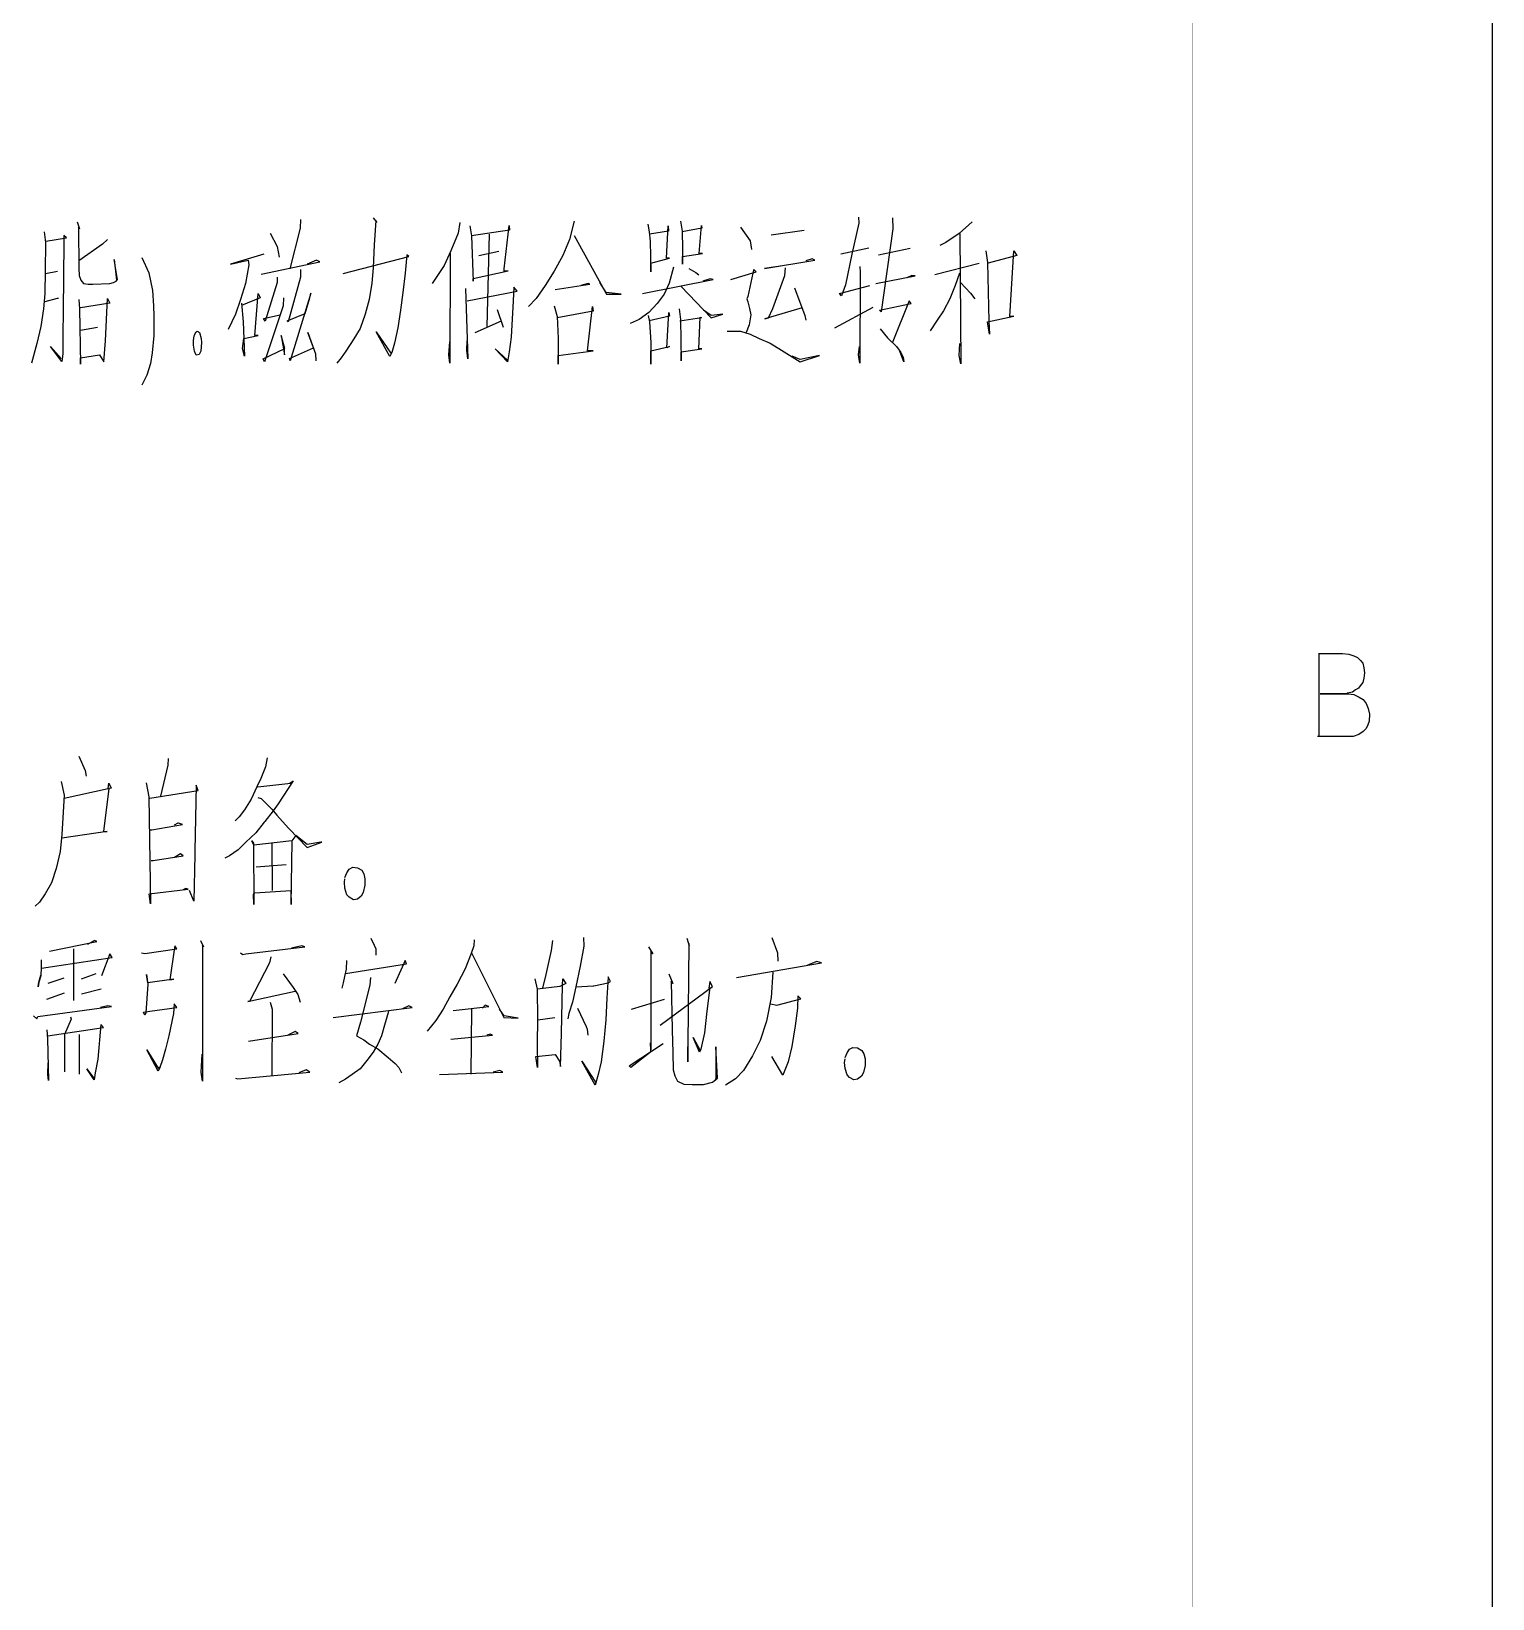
# Model space of a CAD drawing. Extents: x 0 to 8410, y 0 to 11890.
# Drawn here: x 7923 to 8410, y 9356 to 9878 of the extents above; entities that cross this region are included whole.
import ezdxf

# ---------------------------------------------------------------- set-up
doc = ezdxf.new("R2010")
doc.units = 0
doc.header["$MEASUREMENT"] = 0
doc.layers.add('6', color=7, linetype='Continuous')
doc.layers.add('8', color=7, linetype='Continuous')

# ---------------------------------------------------------------- blocks, each defined once
blk = doc.blocks.new('BLKENT714')
at = {"layer": '8', "color": 15, "linetype": 'Continuous'}
blk.add_line((8410, 0), (8410, 11890), dxfattribs=at)
at = {"layer": '8', "color": 2, "linetype": 'Continuous'}
for p, q in [((8351.99, 9670.84), (8359.95, 9670.84)), ((8352.18, 9643.13), (8352.18, 9670.84)), ((8359.95, 9670.84), (8362.06, 9670.57)), ((8362.06, 9670.57), (8363.71, 9670)), ((8363.71, 9670), (8364.99, 9669.45)), ((8364.99, 9669.45), (8365.99, 9668.46)), ((8365.99, 9668.46), (8366.73, 9667.63)), ((8366.73, 9667.63), (8367.09, 9666.09)), ((8367.09, 9666.09), (8367.27, 9664.4)), ((8366.73, 9661.19), (8365.9, 9660.06)), ((8367.09, 9662.58), (8366.73, 9661.19)), ((8367.27, 9664.4), (8367.09, 9662.58)), ((8361.33, 9657.4), (8352.54, 9657.4)), ((8352.54, 9657.4), (8361.97, 9657.4)), ((8361.6, 9657.55), (8361.33, 9657.4)), ((8363.25, 9657.97), (8361.6, 9657.55)), ((8361.97, 9657.4), (8363.71, 9657.13)), ((8364.35, 9658.67), (8363.25, 9657.97)), ((8363.71, 9657.13), (8365.54, 9656.28)), ((8365.26, 9659.22), (8364.35, 9658.67)), ((8365.9, 9660.06), (8365.26, 9659.22)), ((8365.54, 9656.28), (8366.82, 9655.44)), ((8366.82, 9655.44), (8367.82, 9654.19)), ((8367.82, 9654.19), (8368.56, 9652.5)), ((8368.56, 9652.5), (8368.92, 9650.55)), ((8368.92, 9650.55), (8368.83, 9648.31)), ((8366.91, 9644.81), (8365.44, 9643.83)), ((8367.82, 9645.78), (8366.91, 9644.81)), ((8368.46, 9647.05), (8367.82, 9645.78)), ((8368.83, 9648.31), (8368.46, 9647.05)), ((8363.52, 9643.13), (8351.63, 9643.13)), ((8365.44, 9643.83), (8363.52, 9643.13))]:
    blk.add_line(p, q, dxfattribs=at)
at = {"layer": '8', "color": 7, "linetype": 'Continuous', "const_width": 0.03}
blk.add_lwpolyline([(8310, 100), (8310, 11790)], dxfattribs=at)
blk = doc.blocks.new('BLKENT759')
at = {"layer": '8', "color": 2, "linetype": 'Continuous'}
for p, q in [((7938.39, 9814.62), (7939.17, 9812.27)), ((7939.17, 9812.27), (7938.78, 9812.86)), ((7938.78, 9812.86), (7938.91, 9799.13)), ((8012.64, 9812.47), (8009.24, 9798.94)), ((8012.77, 9815.41), (8012.64, 9812.47)), ((8036.95, 9816), (8038.26, 9814.43)), ((8037.87, 9815.02), (8037.34, 9806.98)), ((8038.26, 9814.43), (8037.87, 9815.02)), ((8065.84, 9814.43), (8065.32, 9810.9)), ((8069.24, 9813.25), (8069.76, 9809.92)), ((8082.44, 9811.88), (8069.76, 9809.92)), ((8080.61, 9798.94), (8082.31, 9813.45)), ((8082.31, 9813.45), (8082.44, 9811.88)), ((8104.01, 9814.82), (8102.44, 9808.74)), ((8128.46, 9813.84), (8128.98, 9811.29)), ((8134.73, 9802.47), (8135.25, 9813.25)), ((8135.25, 9813.25), (8135.38, 9811.49)), ((8139.44, 9814.82), (8139.96, 9811.49)), ((8146.49, 9812.47), (8139.96, 9811.29)), ((8145.58, 9804.04), (8146.36, 9813.45)), ((8146.36, 9813.45), (8146.49, 9812.47)), ((8159.44, 9812.86), (8162.57, 9808.35)), ((8169.63, 9810.31), (8180.61, 9811.88)), ((8198.78, 9814.23), (8196.43, 9803.84)), ((8198.65, 9816.19), (8198.78, 9814.23)), ((8210.15, 9812.27), (8206.23, 9784.62)), ((8210.02, 9816), (8210.15, 9812.27)), ((8236.56, 9814.62), (8232.25, 9810.7)), ((7927.41, 9811.29), (7927.8, 9807.76)), ((7927.8, 9807.76), (7927.67, 9798.15)), ((7927.93, 9808.15), (7934.86, 9809.33)), ((7933.95, 9807.76), (7933.68, 9785.02)), ((7934.86, 9809.33), (7933.95, 9810.12)), ((7933.95, 9810.12), (7933.95, 9807.76)), ((7946.76, 9807.17), (7938.91, 9801.68)), ((7948.46, 9808.74), (7946.76, 9807.17)), ((8002.7, 9810.9), (8005.06, 9806.39)), ((8005.06, 9806.39), (8005.71, 9802.86)), ((8037.34, 9806.98), (8036.95, 9799.33)), ((8065.32, 9810.9), (8062.84, 9805.02)), ((8069.76, 9809.92), (8070.29, 9794.82)), ((8075.65, 9810.51), (8074.86, 9779.72)), ((8102.44, 9808.74), (8100.22, 9803.45)), ((8104.01, 9810.12), (8114.73, 9790.51)), ((8128.98, 9811.29), (8129.24, 9808.15)), ((8135.38, 9811.49), (8129.11, 9810.51)), ((8129.24, 9808.15), (8129.5, 9797.96)), ((8139.96, 9811.49), (8140.09, 9805.61)), ((8162.57, 9808.35), (8163.1, 9805.41)), ((8227.8, 9807.76), (8225.84, 9806.78)), ((8232.25, 9810.7), (8227.8, 9807.76)), ((8232.51, 9810.7), (8232.77, 9767.37)), ((7951.85, 9795.41), (7950.68, 9802.08)), ((7950.68, 9802.08), (7951.46, 9795.21)), ((7959.89, 9802.79), (7962.25, 9797.59)), ((8000.61, 9803.84), (7989.5, 9800.51)), ((7989.5, 9800.51), (7995.38, 9801.88)), ((7995.38, 9801.88), (7995.52, 9800.31)), ((7999.7, 9797.17), (8019.18, 9801.29)), ((8018.13, 9801.88), (8014.99, 9800.51)), ((8018.78, 9801.49), (8018.13, 9801.88)), ((8019.18, 9801.29), (8018.78, 9801.49)), ((8027.02, 9797.37), (8048.85, 9803.06)), ((8048.19, 9803.64), (8047.67, 9797.57)), ((8048.85, 9803.06), (8048.19, 9803.64)), ((8062.84, 9805.02), (8060.61, 9800.12)), ((8062.7, 9804.23), (8062.57, 9767.57)), ((8072.25, 9803.45), (8078.91, 9804.82)), ((8100.22, 9803.45), (8097.34, 9798.15)), ((8129.5, 9800.9), (8135.78, 9802.47)), ((8135.78, 9802.47), (8134.73, 9802.47)), ((8140.09, 9805.61), (8140.09, 9800.51)), ((8140.09, 9803.06), (8146.76, 9804.04)), ((8140.09, 9800.51), (8140.09, 9803.06)), ((8146.76, 9804.04), (8145.58, 9804.04)), ((8167.41, 9799.13), (8184.14, 9801.88)), ((8183.23, 9802.27), (8181.14, 9801.68)), ((8184.14, 9801.88), (8183.23, 9802.27)), ((8202.18, 9805.8), (8192.77, 9803.84)), ((8196.43, 9803.84), (8194.34, 9793.64)), ((8205.32, 9803.64), (8215.91, 9805.8)), ((8241.13, 9805.02), (8241.66, 9801.1)), ((8251.46, 9803.45), (8241.92, 9800.9)), ((8249.11, 9783.06), (8250.42, 9805.02)), ((8250.42, 9805.02), (8251.46, 9803.45)), ((7927.67, 9798.15), (7927.54, 9790.7)), ((7927.8, 9797.37), (7931.85, 9798.15)), ((7938.91, 9799.13), (7939.04, 9796.78)), ((7939.04, 9796.78), (7939.57, 9795.21)), ((7962.25, 9797.59), (7963.42, 9791.79)), ((7995.52, 9800.31), (7994.47, 9794.04)), ((8005.06, 9796.19), (8005.06, 9794.43)), ((8012.77, 9796.19), (8008.72, 9781.29)), ((8012.77, 9798.74), (8012.77, 9796.19)), ((8036.95, 9799.33), (8036.56, 9794.23)), ((8047.67, 9797.57), (8046.89, 9791.1)), ((8058.39, 9796.78), (8056.69, 9794.04)), ((8060.61, 9800.12), (8058.39, 9796.78)), ((8070.29, 9795.8), (8081.92, 9798.35)), ((8080.61, 9798.15), (8080.61, 9798.94)), ((8081.92, 9798.35), (8080.61, 9798.15)), ((8097.34, 9798.15), (8094.34, 9793.45)), ((8129.5, 9797.96), (8129.5, 9800.9)), ((8137.08, 9799.53), (8135.65, 9794.23)), ((8142.18, 9799.13), (8144.53, 9797.76)), ((8144.53, 9797.76), (8145.45, 9796.98)), ((8156.17, 9795.41), (8164.66, 9797.96)), ((8163.49, 9797.57), (8161.79, 9789.72)), ((8163.88, 9798.74), (8163.49, 9797.57)), ((8164.66, 9797.96), (8163.88, 9798.74)), ((8173.42, 9799.92), (8167.41, 9799.13)), ((8170.15, 9785.8), (8174.21, 9796.78)), ((8174.21, 9796.78), (8174.34, 9799.33)), ((8199.17, 9799.72), (8199.3, 9797.76)), ((8199.3, 9797.76), (8199.17, 9767.57)), ((8204.53, 9794.04), (8217.61, 9796.59)), ((8216.43, 9796.78), (8214.86, 9796)), ((8217.61, 9796.59), (8216.43, 9796.78)), ((8238.91, 9800.7), (8224.14, 9796.98)), ((8232.38, 9797.57), (8230.94, 9793.45)), ((8241.66, 9801.1), (8242.18, 9781.49)), ((7927.54, 9790.7), (7927.15, 9785.61)), ((7939.57, 9795.21), (7940.48, 9794.04)), ((7940.48, 9794.04), (7942.05, 9793.84)), ((7942.05, 9793.84), (7943.62, 9793.84)), ((7943.62, 9793.84), (7949.24, 9794.04)), ((7949.24, 9794.04), (7950.42, 9794.43)), ((7950.42, 9794.43), (7951.33, 9794.82)), ((7951.33, 9794.82), (7951.85, 9795.41)), ((7963.42, 9791.79), (7963.75, 9786.59)), ((7994.47, 9794.04), (7992.77, 9788.74)), ((7997.61, 9776.78), (7998.65, 9790.7)), ((7998.65, 9790.7), (7999.31, 9789.33)), ((8005.06, 9794.43), (8001.01, 9781.49)), ((8016.17, 9790.9), (8009.37, 9768.35)), ((8015.91, 9789.33), (8016.17, 9790.9)), ((8036.56, 9794.23), (8035.65, 9788.74)), ((8046.89, 9791.1), (8046.1, 9785.21)), ((8067.8, 9792.47), (8068.59, 9768.94)), ((8068.33, 9788.35), (8084.93, 9791.49)), ((8070.29, 9794.82), (8070.29, 9795.8)), ((8083.88, 9792.86), (8083.62, 9788.35)), ((8084.93, 9791.49), (8083.88, 9792.86)), ((8094.34, 9793.45), (8091.33, 9789.13)), ((8097.61, 9792.08), (8109.24, 9793.84)), ((8108.59, 9794.04), (8106.23, 9793.45)), ((8109.24, 9793.84), (8108.59, 9794.04)), ((8114.6, 9791.1), (8112.51, 9794.43)), ((8119.57, 9790.51), (8114.6, 9791.1)), ((8126.76, 9790.7), (8150.29, 9795.41)), ((8135.65, 9794.23), (8133.95, 9790.51)), ((8139.57, 9793.06), (8149.63, 9782.66)), ((8149.24, 9795.61), (8146.89, 9794.82)), ((8150.29, 9795.41), (8149.24, 9795.61)), ((8177.34, 9792.66), (8180.87, 9783.45)), ((8192.38, 9790.7), (8202.44, 9793.45)), ((8193.03, 9789.92), (8192.38, 9790.7)), ((8194.34, 9793.64), (8193.03, 9789.92)), ((8230.94, 9793.45), (8229.11, 9788.94)), ((8232.64, 9794.43), (8236.04, 9790.9)), ((8236.04, 9790.9), (8237.47, 9788.94)), ((7927.15, 9785.61), (7926.23, 9779.72)), ((7931.72, 9789.13), (7927.54, 9787.96)), ((7932.12, 9789.13), (7931.72, 9789.13)), ((7938.91, 9788.74), (7939.17, 9785.61)), ((7939.17, 9785.61), (7939.44, 9767.17)), ((7949.24, 9787.57), (7939.44, 9786)), ((7947.8, 9775.02), (7948.46, 9789.13)), ((7948.46, 9789.13), (7949.24, 9787.57)), ((7963.75, 9786.59), (7963.88, 9783.19)), ((7992.77, 9788.74), (7991.07, 9783.84)), ((7999.31, 9789.33), (7993.16, 9786.78)), ((7993.16, 9787.57), (7993.69, 9781.29)), ((8007.02, 9786.59), (8000.74, 9767.96)), ((8007.15, 9789.33), (8007.02, 9786.59)), ((8014.34, 9784.04), (8015.91, 9789.33)), ((8035.65, 9788.74), (8034.34, 9783.84)), ((8083.62, 9788.35), (8082.97, 9776.19)), ((8091.33, 9789.13), (8088.72, 9786.39)), ((8097.34, 9786.59), (8098.26, 9783.06)), ((8108.46, 9771.68), (8110.02, 9786.39)), ((8110.02, 9786.39), (8110.29, 9784.82)), ((8114.73, 9790.51), (8119.57, 9790.51)), ((8131.59, 9787.37), (8128.85, 9784.43)), ((8133.95, 9790.51), (8131.59, 9787.37)), ((8138.91, 9785.61), (8139.44, 9782.08)), ((8161.79, 9789.72), (8161.53, 9788.94)), ((8161.53, 9788.94), (8161.79, 9787.96)), ((8161.79, 9787.96), (8162.44, 9785.8)), ((8162.44, 9785.8), (8162.83, 9783.64)), ((8179.96, 9786), (8167.54, 9782.27)), ((8168.72, 9782.66), (8170.15, 9785.8)), ((8190.81, 9779.33), (8203.62, 9786.19)), ((8205.71, 9785.21), (8216.3, 9787.37)), ((8215.64, 9788.35), (8209.89, 9774.23)), ((8216.3, 9787.37), (8215.64, 9788.35)), ((8229.11, 9788.94), (8227.02, 9785.02)), ((7933.68, 9785.02), (7933.55, 9776.98)), ((7963.88, 9783.19), (7963.88, 9776.79)), ((7991.07, 9783.84), (7988.72, 9778.74)), ((7993.69, 9781.29), (7993.95, 9775.61)), ((8000.48, 9782.47), (8005.97, 9783.64)), ((8001.01, 9781.49), (8000.48, 9782.47)), ((8008.33, 9781.68), (8014.34, 9784.04)), ((8008.72, 9781.29), (8008.33, 9781.68)), ((8034.34, 9783.84), (8032.64, 9779.13)), ((8046.1, 9785.21), (8045.19, 9779.33)), ((8070.94, 9777.76), (8079.7, 9781.68)), ((8078.26, 9785.41), (8080.35, 9779.53)), ((8110.29, 9784.82), (8098.26, 9782.66)), ((8098.26, 9783.06), (8098.65, 9775.8)), ((8125.58, 9782.08), (8122.57, 9780.7)), ((8128.85, 9784.43), (8125.58, 9782.08)), ((8128.59, 9783.45), (8129.11, 9781.29)), ((8135.78, 9783.25), (8128.98, 9781.68)), ((8129.11, 9781.29), (8129.5, 9774.43)), ((8134.86, 9772.66), (8135.51, 9784.43)), ((8135.51, 9784.43), (8135.78, 9783.25)), ((8146.36, 9782.66), (8139.17, 9781.49)), ((8139.44, 9782.08), (8139.57, 9768.35)), ((8145.45, 9772.27), (8145.97, 9782.86)), ((8145.97, 9782.86), (8146.36, 9782.66)), ((8149.63, 9783.45), (8147.02, 9785.21)), ((8149.63, 9782.66), (8153.55, 9783.84)), ((8153.55, 9783.84), (8149.63, 9783.45)), ((8162.31, 9780.31), (8161.27, 9777.76)), ((8162.83, 9783.64), (8162.31, 9780.31)), ((8167.54, 9782.27), (8168.72, 9782.66)), ((8180.87, 9783.45), (8181.14, 9781.88)), ((8206.23, 9784.62), (8205.71, 9785.21)), ((8224.93, 9781.88), (8222.57, 9778.35)), ((8227.02, 9785.02), (8224.93, 9781.88)), ((8241.66, 9781.29), (8250.42, 9783.25)), ((8242.31, 9777.17), (8241.66, 9781.29)), ((8242.18, 9781.49), (8242.31, 9777.17)), ((8250.42, 9783.25), (8249.11, 9783.06)), ((7926.23, 9779.72), (7924.93, 9774.04)), ((7933.55, 9776.98), (7933.55, 9770.7)), ((7939.44, 9778.55), (7945.19, 9779.53)), ((7963.88, 9776.79), (7963.36, 9770.99)), ((7977.15, 9774.99), (7977.28, 9775.99)), ((7977.28, 9775.99), (7977.48, 9776.99)), ((7977.48, 9776.99), (7978, 9777.99)), ((7978, 9777.99), (7978.33, 9778.19)), ((7978.46, 9778.19), (7979.17, 9777.79)), ((7979.17, 9777.79), (7979.63, 9775.79)), ((7979.63, 9775.79), (7979.76, 9774.39)), ((7993.42, 9772.47), (7993.95, 9775.8)), ((7993.95, 9775.8), (7998.65, 9776.78)), ((7993.95, 9775.61), (7994.08, 9769.92)), ((7998.65, 9776.78), (7997.61, 9776.78)), ((8007.54, 9772.47), (8006.36, 9776.78)), ((8006.36, 9776.78), (8007.41, 9770.31)), ((8017.08, 9772.66), (8015.25, 9777.76)), ((8015.25, 9777.76), (8017.74, 9770.7)), ((8030.55, 9775.61), (8027.93, 9771.49)), ((8032.64, 9779.13), (8030.55, 9775.61)), ((8042.57, 9769.72), (8038, 9777.96)), ((8038, 9777.96), (8042.84, 9770.9)), ((8045.19, 9779.33), (8044.14, 9774.23)), ((8082.97, 9776.19), (8082.31, 9771.29)), ((8098.65, 9775.8), (8098.65, 9767.17)), ((8154.99, 9778.15), (8159.44, 9778.15)), ((8159.44, 9778.15), (8162.57, 9777.17)), ((8162.57, 9777.17), (8165.58, 9775.8)), ((8165.58, 9775.8), (8169.24, 9774.23)), ((8205.97, 9778.94), (8208.32, 9776)), ((8208.32, 9776), (8211.33, 9773.06)), ((7924.93, 9774.04), (7923.1, 9767.57)), ((7933.29, 9768.15), (7929.5, 9773.06)), ((7929.5, 9773.06), (7933.03, 9769.13)), ((7933.55, 9770.7), (7933.29, 9768.15)), ((7939.44, 9769.33), (7945.84, 9770.31)), ((7945.84, 9770.31), (7947.28, 9767.96)), ((7947.28, 9767.96), (7947.8, 9775.02)), ((7963.36, 9770.99), (7962.77, 9767.39)), ((7977.15, 9773.59), (7977.15, 9774.99)), ((7977.48, 9771.59), (7977.15, 9773.59)), ((7978.06, 9770.19), (7977.48, 9771.59)), ((7978.98, 9770.39), (7978.06, 9770.19)), ((7979.57, 9771.59), (7978.98, 9770.39)), ((7979.76, 9774.39), (7979.57, 9771.59)), ((7994.08, 9769.92), (7993.42, 9772.47)), ((8000.35, 9768.94), (8007.54, 9772.47)), ((8007.41, 9770.31), (8007.41, 9772.47)), ((8009.11, 9769.13), (8017.08, 9772.66)), ((8017.74, 9770.7), (8017.87, 9768.35)), ((8027.93, 9771.49), (8026.36, 9769.33)), ((8043.23, 9771.1), (8042.57, 9769.72)), ((8044.14, 9774.23), (8043.23, 9771.1)), ((8062.18, 9770.31), (8062.57, 9774.62)), ((8062.57, 9767.57), (8062.18, 9770.31)), ((8068.19, 9771.88), (8068.33, 9775.02)), ((8068.59, 9768.94), (8068.19, 9771.88)), ((8081.79, 9767.96), (8077.61, 9772.27)), ((8077.61, 9772.27), (8081.79, 9768.55)), ((8082.31, 9771.29), (8081.79, 9767.96)), ((8098.65, 9770.12), (8110.29, 9771.68)), ((8098.65, 9767.17), (8098.65, 9770.12)), ((8110.29, 9771.68), (8108.46, 9771.68)), ((8129.5, 9774.43), (8129.5, 9773.45)), ((8129.5, 9773.45), (8129.5, 9767.17)), ((8129.5, 9771.68), (8135.78, 9773.06)), ((8129.5, 9767.17), (8129.5, 9771.68)), ((8135.78, 9773.06), (8134.86, 9772.66)), ((8139.57, 9771.29), (8146.49, 9772.27)), ((8139.57, 9768.35), (8139.57, 9771.29)), ((8146.49, 9772.27), (8145.45, 9772.27)), ((8169.24, 9774.23), (8173.03, 9771.88)), ((8173.03, 9771.88), (8177.47, 9769.13)), ((8179.3, 9768.74), (8176.56, 9769.92)), ((8179.3, 9767.96), (8185.71, 9770.12)), ((8185.71, 9770.12), (8179.3, 9768.74)), ((8198.65, 9770.31), (8199.04, 9773.06)), ((8199.17, 9767.57), (8198.65, 9770.31)), ((8211.33, 9773.06), (8212.77, 9771.1)), ((8213.81, 9767.96), (8212.25, 9772.08)), ((8212.77, 9771.1), (8213.55, 9769.53)), ((8232.25, 9770.12), (8232.51, 9774.04)), ((8232.77, 9767.37), (8232.25, 9770.12)), ((7939.44, 9767.17), (7939.44, 9769.33)), ((7962.77, 9767.39), (7961.53, 9763.59)), ((8000.74, 9767.96), (8000.35, 9768.94)), ((8009.37, 9768.35), (8009.11, 9769.13)), ((8026.36, 9769.33), (8024.93, 9767.57)), ((8177.47, 9769.13), (8179.3, 9767.96)), ((8213.55, 9769.53), (8213.81, 9767.96)), ((7961.53, 9763.59), (7959.96, 9760.19)), ((7938.93, 9636.59), (7941.02, 9631.88)), ((7968.74, 9635.8), (7968.6, 9633.64)), ((8001.68, 9636), (8001.15, 9633.06)), ((7941.02, 9631.88), (7941.41, 9629.92)), ((7968.6, 9633.64), (7966.12, 9623.25)), ((7999.58, 9629.13), (7998.28, 9626.39)), ((8001.15, 9633.06), (7999.58, 9629.13)), ((7933.05, 9628.15), (7934.09, 9623.64)), ((7934.09, 9623.64), (7933.7, 9617.96)), ((7934.09, 9622.66), (7948.74, 9625.8)), ((7948.87, 9625.8), (7947.17, 9611.49)), ((7948.74, 9625.8), (7948.87, 9627.57)), ((7948.87, 9627.57), (7949.65, 9626)), ((7949.65, 9626), (7948.87, 9625.8)), ((7961.41, 9627.76), (7962.2, 9623.06)), ((7962.59, 9622.66), (7978.67, 9625.21)), ((7978.02, 9626.98), (7977.62, 9605.02)), ((7978.67, 9625.21), (7978.02, 9626.98)), ((7998.28, 9626.39), (7996.32, 9622.27)), ((7998.54, 9626.39), (8009.52, 9627.57)), ((8010.3, 9628.35), (8005.34, 9620.7)), ((8009.26, 9627.57), (8010.3, 9628.35)), ((8009.52, 9627.57), (8009.26, 9627.57)), ((7962.2, 9623.06), (7962.85, 9587.37)), ((7994.09, 9618.74), (7992.4, 9616.39)), ((7996.32, 9622.27), (7994.09, 9618.74)), ((7998.54, 9622.86), (7999.71, 9622.47)), ((7999.71, 9622.47), (8003.24, 9618.94)), ((8003.24, 9618.94), (8004.94, 9616.98)), ((8005.34, 9620.7), (8003.64, 9618.35)), ((7933.7, 9617.96), (7933.31, 9610.51)), ((7963.24, 9612.08), (7973.44, 9613.84)), ((7971.87, 9614.23), (7970.7, 9613.64)), ((7972.13, 9614.23), (7971.87, 9614.23)), ((7973.44, 9613.84), (7972.13, 9614.23)), ((7992.4, 9616.39), (7990.96, 9615.02)), ((8000.63, 9614.62), (7997.89, 9611.1)), ((8000.89, 9614.82), (8000.63, 9614.62)), ((8003.64, 9618.35), (8000.89, 9614.82)), ((8004.94, 9616.98), (8006.77, 9614.82)), ((8006.77, 9614.82), (8008.87, 9612.47)), ((7933.31, 9610.51), (7932.66, 9604.82)), ((7948.34, 9611.49), (7933.31, 9609.33)), ((7947.17, 9611.49), (7948.34, 9611.49)), ((7962.85, 9612.08), (7963.24, 9612.08)), ((7994.62, 9607.96), (7992, 9605.41)), ((7997.89, 9611.1), (7994.62, 9607.96)), ((7997.23, 9606.98), (7996.58, 9608.35)), ((7996.58, 9608.35), (7997.1, 9607.57)), ((8009.91, 9608.35), (7997.23, 9606.98)), ((8008.87, 9612.47), (8015.01, 9606.19)), ((8009.65, 9587.17), (8010.04, 9608.15)), ((8011.22, 9610.12), (8009.91, 9608.35)), ((8015.01, 9607.17), (8011.22, 9610.12)), ((8015.01, 9606.19), (8019.85, 9607.96)), ((8019.58, 9607.96), (8015.01, 9607.17)), ((8019.85, 9607.96), (8019.58, 9607.96)), ((7932.66, 9604.82), (7931.35, 9599.13)), ((7963.64, 9601.88), (7973.7, 9603.45)), ((7972.79, 9604.04), (7970.83, 9602.86)), ((7973.7, 9603.45), (7972.79, 9604.04)), ((7977.62, 9603.84), (7977.23, 9588.35)), ((7977.62, 9605.02), (7977.62, 9603.84)), ((7989.13, 9603.45), (7987.56, 9602.66)), ((7992, 9605.41), (7989.13, 9603.45)), ((7997.1, 9607.57), (7997.23, 9587.17)), ((8003.24, 9607.76), (8003.38, 9591.88)), ((7931.35, 9599.13), (7929.78, 9594.43)), ((7962.98, 9601.88), (7963.64, 9601.88)), ((7998.02, 9599.72), (8007.95, 9600.51)), ((8027.56, 9596.19), (8028.21, 9597.79)), ((8028.21, 9597.79), (8029, 9598.99)), ((8029, 9598.99), (8030.17, 9599.59)), ((8030.17, 9599.59), (8031.74, 9599.39)), ((8031.74, 9599.39), (8033.18, 9598.59)), ((8033.18, 9598.59), (8033.83, 9597.39)), ((7929.78, 9594.43), (7927.69, 9590.7)), ((7962.33, 9590.7), (7975.4, 9592.27)), ((7974.49, 9592.47), (7973.7, 9592.08)), ((7975.4, 9592.27), (7974.49, 9592.47)), ((8027.43, 9594.59), (8027.56, 9595.79)), ((8027.56, 9592.59), (8027.43, 9594.59)), ((8028.21, 9590.39), (8027.56, 9592.59)), ((8034.22, 9593.59), (8033.7, 9591.19)), ((8033.83, 9597.39), (8034.22, 9595.79)), ((8034.22, 9595.79), (8034.22, 9593.59)), ((7925.86, 9587.96), (7924.42, 9586.59)), ((7927.69, 9590.7), (7925.86, 9587.96)), ((7962.85, 9587.37), (7962.33, 9590.7)), ((7977.23, 9588.35), (7975.79, 9591.88)), ((7997.1, 9590.51), (7997.36, 9591.1)), ((7997.23, 9587.17), (7997.1, 9590.51)), ((7997.36, 9591.1), (7997.62, 9591.1)), ((7997.62, 9591.1), (8009.52, 9591.88)), ((8009.52, 9591.88), (8009.65, 9587.17)), ((8029, 9589.59), (8028.21, 9590.39)), ((8030.43, 9588.79), (8029, 9589.59)), ((8031.74, 9588.99), (8030.43, 9588.79)), ((8033.05, 9589.99), (8031.74, 9588.99)), ((8033.7, 9591.19), (8033.05, 9589.99)), ((7929.13, 9571.68), (7944.95, 9574.82)), ((7937.1, 9572.47), (7937.1, 9555.21)), ((7944.16, 9575.21), (7941.81, 9573.84)), ((7944.95, 9574.82), (7944.16, 9575.21)), ((7960.89, 9570.9), (7971.61, 9572.47)), ((7970.7, 9572.08), (7969.26, 9562.08)), ((7970.96, 9573.45), (7970.7, 9572.08)), ((7971.61, 9572.47), (7970.96, 9573.45)), ((7979.45, 9575.21), (7980.5, 9573.06)), ((7980.5, 9573.06), (7980.11, 9573.64)), ((7980.11, 9573.64), (7980.11, 9528.35)), ((7994.62, 9570.7), (8014.23, 9573.06)), ((8013.18, 9573.45), (8009.78, 9572.66)), ((8014.23, 9573.06), (8013.18, 9573.45)), ((8036.19, 9576), (8037.36, 9573.64)), ((8037.36, 9573.64), (8037.89, 9572.47)), ((8037.89, 9572.47), (8037.89, 9571.49)), ((8037.89, 9571.49), (8037.89, 9570.31)), ((8070.57, 9573.45), (8069.65, 9570.9)), ((8070.7, 9575.41), (8070.57, 9573.45)), ((8096.32, 9571.88), (8094.49, 9563.84)), ((8096.71, 9575.21), (8096.32, 9571.88)), ((8107.17, 9573.25), (8105.99, 9566.59)), ((8107.04, 9576.19), (8107.17, 9573.25)), ((8128.74, 9573.06), (8130.17, 9570.7)), ((8130.17, 9570.7), (8129.52, 9571.49)), ((8129.52, 9571.49), (8129.52, 9538.74)), ((8141.55, 9576), (8142.33, 9573.45)), ((8142.2, 9574.23), (8141.81, 9540.7)), ((8142.33, 9573.45), (8142.2, 9574.23)), ((8169.78, 9576.19), (8171.74, 9571.1)), ((7926.38, 9566.19), (7926.25, 9563.45)), ((7926.38, 9568.74), (7926.38, 9566.19)), ((7926.51, 9566), (7950.04, 9569.53)), ((7949.26, 9570.7), (7946.51, 9563.45)), ((7950.04, 9569.53), (7949.26, 9570.7)), ((7959.85, 9571.1), (7960.89, 9570.9)), ((7992.79, 9571.1), (7993.57, 9570.51)), ((7993.57, 9570.51), (7994.62, 9570.7)), ((8002.46, 9567.76), (7995.79, 9554.82)), ((8002.85, 9569.72), (8002.46, 9567.76)), ((8027.82, 9564.23), (8048.08, 9567.37)), ((8028.08, 9568.55), (8027.95, 9565.61)), ((8047.69, 9568.55), (8044.16, 9560.9)), ((8048.08, 9567.37), (8047.69, 9568.55)), ((8069.65, 9570.9), (8067.69, 9565.8)), ((8069.78, 9571.1), (8080.5, 9549.53)), ((8105.99, 9566.59), (8104.55, 9559.72)), ((8158.02, 9562.86), (8186.38, 9567.76)), ((8171.74, 9571.1), (8171.87, 9568.35)), ((8184.81, 9568.15), (8181.68, 9566.98)), ((8186.38, 9567.76), (8184.81, 9568.15)), ((7925.6, 9561.29), (7925.34, 9559.72)), ((7925.34, 9559.72), (7925.6, 9561.29)), ((7925.6, 9561.29), (7926.25, 9563.64)), ((7926.25, 9563.45), (7925.6, 9561.29)), ((7933.97, 9562.66), (7928.61, 9560.9)), ((7944.55, 9564.04), (7939.72, 9562.27)), ((7961.94, 9561.1), (7961.42, 9563.84)), ((7961.42, 9563.84), (7961.94, 9560.7)), ((7970.57, 9562.27), (7961.94, 9561.1)), ((7969.26, 9562.08), (7970.57, 9562.27)), ((8007.04, 9564.04), (8010.3, 9559.53)), ((8027.04, 9561.1), (8026.51, 9559.33)), ((8027.43, 9563.25), (8027.04, 9561.1)), ((8027.95, 9565.61), (8027.43, 9563.25)), ((8036.06, 9562.86), (8035.93, 9560.31)), ((8067.69, 9565.8), (8064.95, 9560.7)), ((8090.83, 9562.47), (8091.61, 9558.94)), ((8094.49, 9563.84), (8093.44, 9559.33)), ((8100.11, 9560.31), (8100.24, 9562.47)), ((8100.24, 9562.47), (8101.15, 9560.9)), ((8110.57, 9560.12), (8115.27, 9561.1)), ((8115.27, 9563.06), (8114.88, 9556)), ((8116.06, 9561.49), (8115.27, 9563.06)), ((8115.27, 9561.1), (8116.06, 9561.49)), ((8135.53, 9564.04), (8136.84, 9560.9)), ((8136.84, 9560.9), (8136.32, 9561.68)), ((8136.32, 9561.68), (8136.58, 9545.41)), ((8149.13, 9561.49), (8148.87, 9559.33)), ((8150.04, 9559.92), (8149.13, 9561.49)), ((8170.17, 9564.62), (8169.65, 9556.19)), ((7928.21, 9555.61), (7934.1, 9557.76)), ((7939.85, 9557.37), (7946.38, 9559.13)), ((7961.94, 9560.7), (7961.29, 9551.1)), ((7995.27, 9554.82), (8010.96, 9558.35)), ((8010.3, 9559.53), (8011.87, 9557.17)), ((8011.87, 9557.17), (8012.66, 9554.62)), ((8035.93, 9560.31), (8032.79, 9547.96)), ((8062.59, 9556.39), (8060.37, 9552.27)), ((8064.95, 9560.7), (8062.59, 9556.39)), ((8091.61, 9558.94), (8091.74, 9548.94)), ((8099.19, 9559.92), (8091.74, 9558.94)), ((8101.15, 9560.9), (8099.19, 9559.92)), ((8099.72, 9544.23), (8100.11, 9560.31)), ((8104.55, 9559.72), (8103.38, 9554.62)), ((8104.68, 9559.72), (8110.3, 9560.12)), ((8110.3, 9560.12), (8110.57, 9560.12)), ((8114.88, 9556), (8114.49, 9548.74)), ((8132.66, 9546.98), (8150.04, 9559.92)), ((8149.13, 9559.53), (8148.21, 9551.68)), ((8148.87, 9559.33), (8149.13, 9559.53)), ((8169.65, 9556.19), (8168.08, 9548.35)), ((8171.48, 9553.64), (8179.45, 9555.8)), ((8178.54, 9556.78), (8178.41, 9552.66)), ((8179.45, 9555.8), (8178.54, 9556.78)), ((7925.21, 9549.92), (7949.78, 9553.25)), ((7948.61, 9553.45), (7946.12, 9552.86)), ((7949.78, 9553.25), (7948.61, 9553.45)), ((7960.5, 9551.29), (7962.59, 9551.68)), ((7960.89, 9550.31), (7960.5, 9551.29)), ((7961.29, 9551.1), (7960.89, 9550.31)), ((7962.59, 9551.68), (7971.61, 9552.86)), ((7970.44, 9550.9), (7968.87, 9543.45)), ((7970.7, 9554.04), (7970.44, 9550.9)), ((7971.61, 9552.86), (7970.7, 9554.04)), ((7995.79, 9554.82), (7995.27, 9554.82)), ((8002.72, 9554.62), (8003.38, 9552.27)), ((8003.38, 9552.27), (8003.25, 9530.31)), ((8023.64, 9549.53), (8050.04, 9552.86)), ((8042.07, 9551.49), (8040.76, 9546.98)), ((8048.87, 9553.45), (8046.77, 9552.47)), ((8050.04, 9552.86), (8048.87, 9553.45)), ((8060.37, 9552.27), (8057.89, 9548.55)), ((8063.64, 9551.88), (8075.53, 9553.25)), ((8069.78, 9552.27), (8069.52, 9530.7)), ((8074.36, 9553.64), (8073.44, 9552.66)), ((8075.53, 9553.25), (8074.36, 9553.64)), ((8080.63, 9550.12), (8079.06, 9552.27)), ((8102.2, 9550.9), (8101.81, 9549.13)), ((8103.38, 9554.62), (8102.2, 9550.9)), ((8105.08, 9552.66), (8107.95, 9546.59)), ((8123.11, 9552.27), (8134.09, 9555.61)), ((8148.21, 9551.68), (8147.43, 9544.43)), ((8169.39, 9554.04), (8171.48, 9553.64)), ((8178.41, 9552.66), (8177.62, 9546.78)), ((7923.77, 9550.12), (7924.95, 9549.13)), ((7924.95, 9549.13), (7925.21, 9549.92)), ((7928.21, 9545.41), (7928.48, 9542.47)), ((7928.61, 9543.45), (7947.17, 9546.19)), ((7936.32, 9548.94), (7934.1, 9543.84)), ((7936.19, 9549.72), (7936.32, 9548.94)), ((7946.25, 9547.17), (7945.21, 9535.61)), ((7947.17, 9546.19), (7946.25, 9547.17)), ((8032.79, 9547.96), (8031.48, 9543.45)), ((8040.76, 9546.98), (8039.72, 9543.45)), ((8057.89, 9548.55), (8055.01, 9545.02)), ((8080.5, 9549.53), (8085.34, 9549.33)), ((8085.34, 9549.33), (8080.63, 9550.12)), ((8091.74, 9548.94), (8091.61, 9540.9)), ((8091.87, 9548.74), (8097.49, 9549.53)), ((8107.95, 9546.59), (8108.34, 9545.61)), ((8108.34, 9545.61), (8108.47, 9543.64)), ((8114.49, 9548.74), (8113.83, 9541.68)), ((8136.58, 9545.41), (8136.84, 9537.76)), ((8168.08, 9548.35), (8165.99, 9541.88)), ((8177.62, 9546.78), (8176.45, 9539.92)), ((7928.48, 9542.47), (7928.87, 9528.55)), ((7934.1, 9543.84), (7934.1, 9531.49)), ((7939.06, 9543.84), (7939.06, 9530.7)), ((7968.87, 9543.45), (7967.82, 9538.94)), ((7995.4, 9541.68), (8012, 9544.23)), ((8010.96, 9544.82), (8008.61, 9543.64)), ((8012, 9544.23), (8010.96, 9544.82)), ((8031.48, 9543.45), (8033.83, 9542.08)), ((8033.83, 9542.08), (8035.79, 9540.7)), ((8035.79, 9540.7), (8038.54, 9539.13)), ((8038.54, 9540.7), (8036.97, 9537.96)), ((8039.72, 9543.45), (8038.54, 9540.7)), ((8062.85, 9542.27), (8076.71, 9543.64)), ((8075.93, 9544.04), (8074.88, 9543.64)), ((8076.71, 9543.64), (8075.93, 9544.04)), ((8091.61, 9540.9), (8091.74, 9532.86)), ((8099.45, 9533.25), (8099.72, 9544.23)), ((8113.83, 9541.68), (8112.92, 9534.82)), ((8122.33, 9533.45), (8133.57, 9540.9)), ((8129.52, 9538.74), (8129.39, 9541.1)), ((8129.39, 9541.1), (8129.39, 9537.96)), ((8141.81, 9540.7), (8141.81, 9534.82)), ((8145.73, 9537.96), (8143.64, 9542.86)), ((8143.64, 9542.86), (8145.86, 9538.74)), ((8147.43, 9544.43), (8146.12, 9538.94)), ((8165.99, 9541.88), (8163.38, 9536.78)), ((7945.21, 9535.61), (7944.42, 9531.1)), ((7965.34, 9531.68), (7961.55, 9538.74)), ((7961.55, 9538.74), (7965.34, 9532.66)), ((7966.78, 9535.41), (7965.86, 9532.86)), ((7967.82, 9538.94), (7966.78, 9535.41)), ((7979.72, 9531.29), (7979.98, 9537.37)), ((8034.88, 9535.21), (8032.66, 9532.47)), ((8036.97, 9537.96), (8034.88, 9535.21)), ((8038.54, 9539.13), (8041.94, 9536.19)), ((8041.94, 9536.19), (8044.29, 9534.23)), ((8091.22, 9536.59), (8097.62, 9537.17)), ((8091.74, 9532.86), (8091.22, 9536.59)), ((8097.62, 9537.17), (8099.06, 9535.02)), ((8099.06, 9535.02), (8099.45, 9533.25)), ((8110.96, 9526.98), (8106.51, 9535.02)), ((8106.51, 9535.02), (8111.09, 9527.96)), ((8129.39, 9537.96), (8122.85, 9532.86)), ((8136.84, 9537.76), (8136.97, 9532.08)), ((8141.81, 9534.82), (8141.81, 9539.72)), ((8146.12, 9538.94), (8145.73, 9537.96)), ((8151.74, 9529.33), (8151.22, 9539.72)), ((8151.22, 9539.72), (8151.22, 9529.13)), ((8163.38, 9536.78), (8160.37, 9531.88)), ((8173.44, 9530.31), (8169.78, 9536.59)), ((8176.45, 9539.92), (8175.27, 9534.82)), ((8194.09, 9534.59), (8194.22, 9535.79)), ((8194.22, 9536.19), (8194.88, 9537.79)), ((8194.88, 9537.79), (8195.66, 9538.99)), ((8195.66, 9538.99), (8196.84, 9539.59)), ((8196.84, 9539.59), (8198.41, 9539.39)), ((8198.41, 9539.39), (8199.85, 9538.59)), ((8199.85, 9538.59), (8200.5, 9537.39)), ((8200.5, 9537.39), (8200.89, 9535.79)), ((8200.89, 9535.79), (8200.89, 9533.59)), ((7928.61, 9530.51), (7928.74, 9534.43)), ((7928.87, 9528.55), (7928.61, 9530.51)), ((7944.03, 9528.74), (7941.55, 9532.47)), ((7941.55, 9532.47), (7941.81, 9532.08)), ((7941.81, 9532.08), (7943.9, 9529.33)), ((7944.42, 9531.1), (7944.03, 9528.74)), ((7965.34, 9532.66), (7966.12, 9533.25)), ((7965.86, 9532.86), (7965.34, 9531.68)), ((7980.11, 9528.35), (7979.72, 9531.29)), ((7991.87, 9529.13), (8015.93, 9531.29)), ((8014.62, 9532.08), (8012.27, 9531.1)), ((8015.93, 9531.29), (8014.62, 9532.08)), ((8030.04, 9530.51), (8027.82, 9528.94)), ((8032.66, 9532.47), (8030.04, 9530.51)), ((8044.29, 9534.23), (8045.6, 9532.86)), ((8045.6, 9532.86), (8046.38, 9531.1)), ((8059.06, 9530.51), (8080.24, 9531.29)), ((8079.19, 9531.88), (8076.97, 9531.29)), ((8080.24, 9531.29), (8079.19, 9531.88)), ((8112, 9530.51), (8110.96, 9526.98)), ((8112.92, 9534.82), (8112, 9530.51)), ((8122.85, 9532.86), (8122.33, 9533.45)), ((8136.97, 9532.08), (8137.49, 9530.12)), ((8137.49, 9530.12), (8138.41, 9528.35)), ((8160.37, 9531.88), (8157.75, 9529.13)), ((8175.27, 9534.82), (8173.44, 9530.31)), ((8194.22, 9532.59), (8194.09, 9534.59)), ((8194.88, 9530.39), (8194.22, 9532.59)), ((8195.66, 9529.59), (8194.88, 9530.39)), ((8199.71, 9529.99), (8198.41, 9528.99)), ((8200.37, 9531.19), (8199.71, 9529.99)), ((8200.89, 9533.59), (8200.37, 9531.19)), ((7991.09, 9529.33), (7991.87, 9529.13)), ((8027.82, 9528.94), (8025.6, 9527.76)), ((8138.41, 9528.35), (8140.5, 9527.37)), ((8140.5, 9527.37), (8143.25, 9527.17)), ((8143.25, 9527.17), (8147.04, 9527.17)), ((8147.04, 9527.17), (8150.04, 9527.96)), ((8150.04, 9527.96), (8151.74, 9529.33)), ((8151.22, 9529.13), (8150.83, 9528.55)), ((8157.75, 9529.13), (8154.36, 9526.98)), ((8197.1, 9528.79), (8195.66, 9529.59)), ((8198.41, 9528.99), (8197.1, 9528.79))]:
    blk.add_line(p, q, dxfattribs=at)

msp = doc.modelspace()

# ---------------------------------------------------------------- block references
at = {"layer": '6'}
for name in ['BLKENT714', 'BLKENT759']:
    msp.add_blockref(name, (0, 0), dxfattribs=at)

doc.saveas('drawing.dxf')
